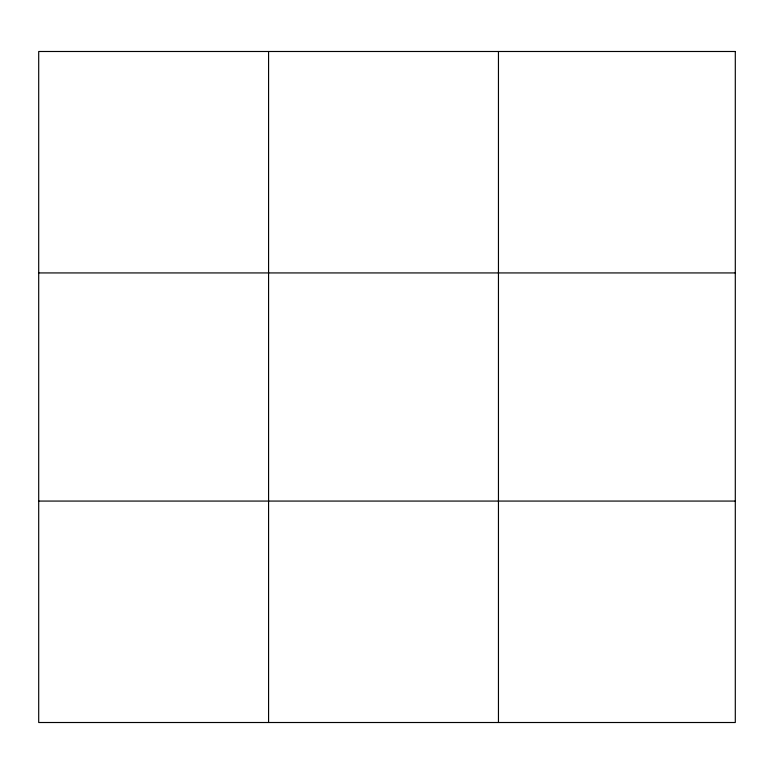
<?xml version="1.0" encoding="UTF-8"?>
<svg xmlns="http://www.w3.org/2000/svg" width="774" height="774" viewBox="0 0 774 774"><rect width="100%" height="100%" fill="white"/><g stroke="black" fill="none" stroke-linecap="round" stroke-linejoin="round"><path stroke-width="1.16" d="M268.578 51.49L268.578 722.51M498.456 51.49L498.456 722.51M38.7 272.932L735.3 272.932M38.7 501.068L735.3 501.068M735.3 51.49L735.3 722.51L38.7 722.51L38.7 51.49L735.3 51.49"/></g></svg>
